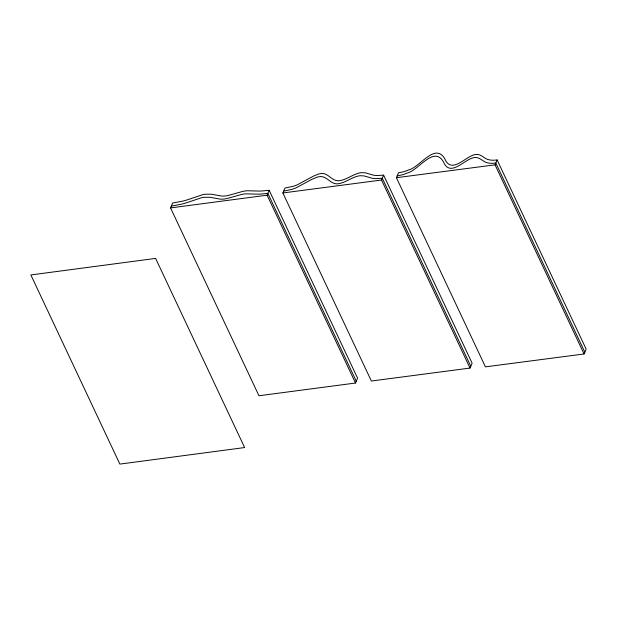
<?xml version="1.0" encoding="UTF-8"?>
<svg xmlns="http://www.w3.org/2000/svg" width="617" height="617" viewBox="0 0 617 617"><rect width="100%" height="100%" fill="white"/><g stroke="black" fill="none" stroke-linecap="round" stroke-linejoin="round"><path stroke-width="0.93" d="M170.554 207.921L172.637 203.039L183.311 200.995A41.995 22.359 -25.2 0 0 187.792 199.669L203.116 194.556A17.716 9.432 -25.2 0 1 204.967 194.239L211.322 194.185L221.31 196.021A20.986 11.175 -25.2 0 0 227.658 195.62L242.535 191.463A23.77 12.656 -25.2 0 1 246.954 190.746L258.068 191.039A52.939 28.189 -25.2 0 0 261.485 191.008L269.174 190.306L357.582 378.152L355.5 383.026L258.963 395.759L170.554 207.921L267.099 195.18L269.174 190.306M282.864 192.967L284.946 188.092L293.345 186.241A25.96 13.821 -25.2 0 0 297.502 184.714L313.313 176.192L318.38 174.079A8.777 4.674 -25.2 0 1 320.316 173.662C327.457 172.012 331.09 180.341 337.646 180.735A10.396 5.538 -25.2 0 0 340.006 180.596C347.024 179.416 352.685 174.488 359.588 172.937A11.43 6.085 -25.2 0 1 361.531 172.637L365.349 172.814L373.632 175.205A29.2 15.548 -25.2 0 0 377.203 175.536L383.612 175.143L472.113 363.197L470.031 368.079L371.365 381.021L282.864 192.967L381.53 180.025L383.612 175.143M396.415 177.704L398.497 172.829L403.85 171.68A20.523 10.929 -25.2 0 0 408.593 169.922C419.575 167.701 435.07 141.887 444.826 158.839C451.32 174.403 465.118 156.888 474.388 154.744A7.535 4.011 -25.2 0 1 476.347 154.42C481.553 153.903 484.592 159.441 489.597 159.896A21.464 11.43 -25.2 0 0 493.693 160.227L497.132 159.957L586.15 349.106L584.068 353.981L485.432 366.853L396.415 177.704L495.05 164.832L497.132 159.957M397.178 175.922L402.531 174.773A20.523 10.929 -25.2 0 0 407.274 173.007C418.257 170.793 433.751 144.972 443.507 161.932C450.001 177.495 463.799 159.98 473.077 157.836A7.535 4.011 -25.2 0 1 475.028 157.512C480.242 156.988 483.273 162.526 488.278 162.988A21.464 11.43 -25.2 0 0 492.374 163.32L495.813 163.042L584.831 352.191M283.627 191.185L292.026 189.326A25.96 13.821 -25.2 0 0 296.183 187.799L311.994 179.285L317.061 177.164A8.777 4.674 -25.2 0 1 318.997 176.755C326.138 175.105 329.779 183.426 336.327 183.82A10.396 5.538 -25.2 0 0 338.687 183.681C345.705 182.509 351.366 177.58 358.269 176.022A11.43 6.085 -25.2 0 1 360.212 175.722L364.03 175.907L372.313 178.29A29.2 15.548 -25.2 0 0 375.884 178.629L382.293 178.236L470.794 366.29M171.318 206.132L181.992 204.088A41.995 22.359 -25.2 0 0 186.473 202.762L201.798 197.648A17.716 9.432 -25.2 0 1 203.649 197.324L210.004 197.278L219.991 199.106A20.986 11.175 -25.2 0 0 226.339 198.705L241.216 194.556A23.77 12.656 -25.2 0 1 245.635 193.838L256.749 194.131A52.939 28.189 -25.2 0 0 260.166 194.093L267.863 193.399L356.264 381.237M495.05 164.832L584.068 353.981M381.53 180.025L470.031 368.079M267.099 195.18L355.5 383.026M155.615 258.407L30.85 274.943L119.868 464.092L244.633 447.556L155.615 258.407"/></g></svg>
